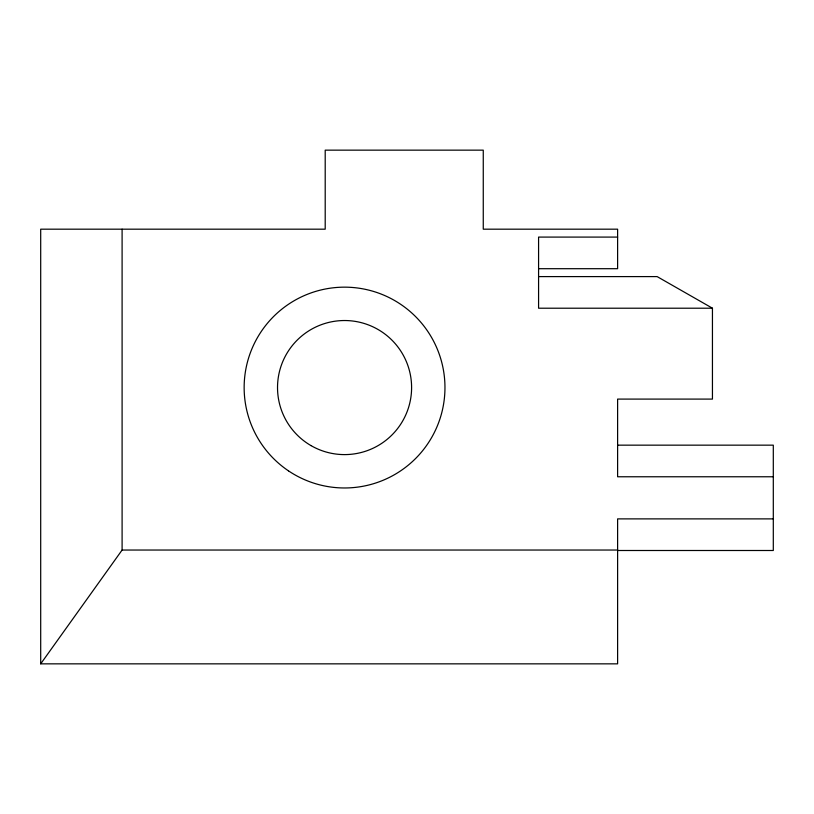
<?xml version="1.0" encoding="UTF-8"?>
<svg xmlns="http://www.w3.org/2000/svg" width="814" height="814" viewBox="0 0 814 814"><rect width="100%" height="100%" fill="white"/><g stroke="black" fill="none" stroke-linecap="round" stroke-linejoin="round"><path stroke-width="1.22" d="M773.3 518.884L617.612 518.884L617.612 663.848L40.7 663.848L122.1 550.04L122.1 229.182M617.612 237.088L538.583 237.088L538.583 308.211L712.443 308.211L712.443 399.094L617.612 399.094L617.612 476.77L773.3 476.77M538.583 268.701L617.612 268.701L617.612 229.182L483.262 229.182L483.262 150.152L325.203 150.152L325.203 229.182L40.7 229.182L40.7 663.848M538.583 276.597L657.132 276.597L712.443 308.211M617.612 445.156L773.3 445.156L773.3 550.498L617.612 550.498M122.1 550.04L617.612 550.04M311.04 445.624A67.043 67.043 0 0 0 411.599 387.566A67.043 67.043 0 0 0 311.04 329.507A67.043 67.043 0 0 0 311.04 445.624M288.451 470.838A100.407 100.407 0 0 0 444.719 394.515A100.407 100.407 0 0 0 300.488 297.344A100.407 100.407 0 0 0 288.451 470.838"/></g></svg>
